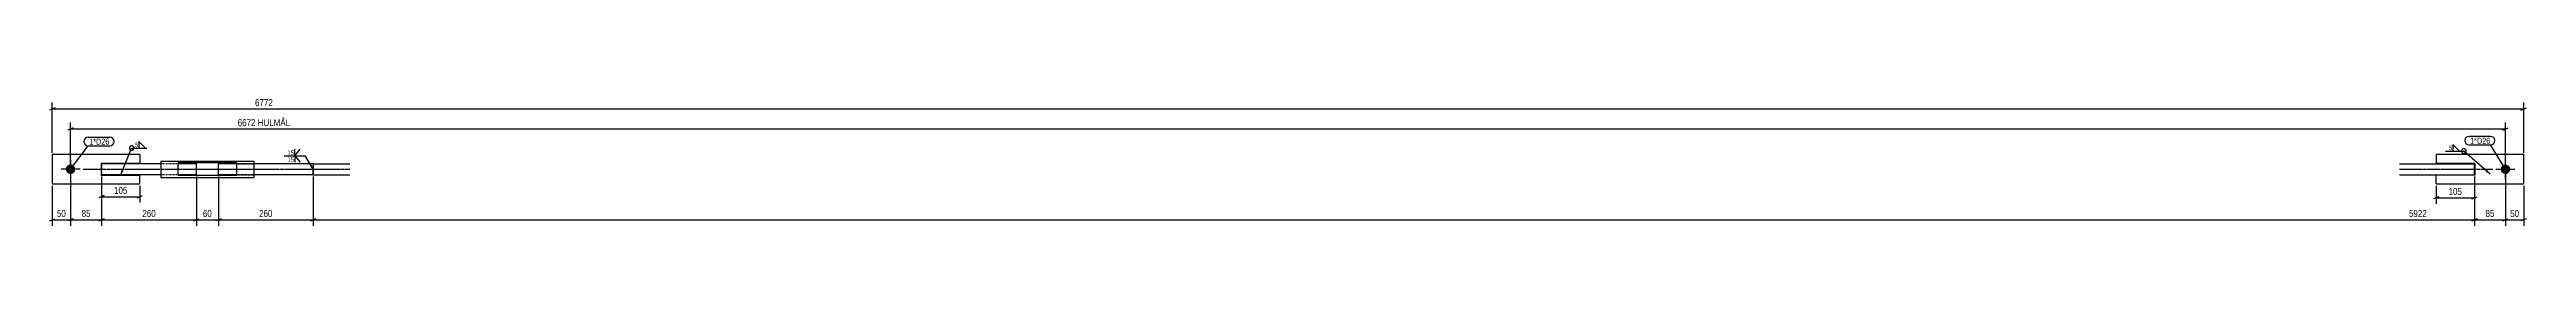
# Model space of a CAD drawing. Header units: millimetres. Extents: x 12 to 19844, y 12 to 363.
# Drawn here: x 13057 to 19844, y 12 to 363 of the extents above; entities that cross this region are included whole.
import ezdxf

# ---------------------------------------------------------------- set-up
doc = ezdxf.new("R2010")
doc.units = ezdxf.units.MM
doc.linetypes.add('DXK_LINE_DOT2', pattern=[3.9198, 1.9599, -1.9599])
doc.linetypes.add('DXK_LINE_DOT3', pattern=[5.9187, 2.979, -0.9799, 0.9799, -0.9799])
for name, color, linetype in [('MÅLSÆTNING', 7, 'Continuous'), ('STÅL', 7, 'Continuous'), ('TEKST', 7, 'Continuous')]:
    doc.layers.add(name, color=color, linetype=linetype)
doc.styles.add('Arial Narrow', font='ARIALN.TTF', dxfattribs={"height": 0.2})

msp = doc.modelspace()

# ---------------------------------------------------------------- hatches: boundary and pattern name
at = {"layer": 'STÅL', "linetype": 'Continuous'}
for points in [[(13114.5, 153.1, -1), (13114.5, 179.1, -1)], [(19786.2, 179.1, -1), (19786.2, 153.1, -1)]]:
    msp.add_hatch(color=96, dxfattribs=at).paths.add_polyline_path(points)
at = {"layer": 'TEKST', "linetype": 'Continuous'}
for points in [[(13775.8, 178.4), (13779.5, 166.1), (13770.4, 175.2)], [(19736.8, 163.6), (19744.2, 153.1), (19732.7, 158.9)]]:
    msp.add_hatch(color=3, dxfattribs=at).paths.add_polyline_path(points)

# ---------------------------------------------------------------- linework, layer by layer
at = {"layer": 'MÅLSÆTNING', "color": 7, "linetype": 'Continuous'}
for p, q in [((13064.5, 211.1), (13064.5, 348.6)), ((19836.2, 211.1), (19836.2, 348.6)), ((13072, 333.8), (13057, 327.8)), ((13122, 279.1), (13107, 273.1)), ((13114.5, 171.1), (13114.5, 293.8)), ((13114.5, 276.1), (19786.2, 276.1)), ((19778.7, 273.1), (19793.7, 279.1)), ((19786.2, 171.1), (19786.2, 293.8)), ((19828.7, 327.8), (19843.7, 333.8)), ((13114.5, 161.1), (13114.5, 12)), ((13199.5, 146.1), (13199.5, 12)), ((13459.5, 146.1), (13459.5, 12)), ((13519.5, 146.1), (13519.5, 12)), ((13779.5, 146.1), (13779.5, 12)), ((13779.5, 146.1), (13779.5, 12)), ((19701.2, 146.1), (19701.2, 12)), ((19701.2, 146.1), (19701.2, 12)), ((19786.2, 161.1), (19786.2, 12)), ((13064.5, 121.1), (13064.5, 12)), ((19836.2, 121.1), (19836.2, 12)), ((13057, 25), (13072, 31)), ((13122, 31), (13107, 25)), ((13114.5, 28), (13199.5, 28)), ((13192, 25), (13207, 31)), ((13452, 25), (13467, 31)), ((13459.5, 28), (13519.5, 28)), ((13527, 31), (13512, 25)), ((13787, 31), (13772, 25)), ((13772, 25), (13787, 31)), ((13779.5, 28), (19701.2, 28)), ((19693.7, 25), (19708.7, 31)), ((19708.7, 31), (19693.7, 25)), ((19778.7, 25), (19793.7, 31)), ((19786.2, 28), (19836.2, 28)), ((19843.7, 31), (19828.7, 25))]:
    msp.add_line(p, q, dxfattribs=at)
at = {"layer": 'STÅL', "color": 2, "linetype": 'Continuous'}
for p, q in [((13304.5, 206.1), (13064.5, 206.1)), ((13064.5, 206.1), (13064.5, 126.1)), ((13304.5, 206.1), (13304.5, 182.1)), ((19836.2, 206.1), (19596.2, 206.1)), ((19596.2, 206.1), (19596.2, 182.1)), ((19836.2, 126.1), (19836.2, 206.1)), ((13304.5, 182.1), (13198.5, 182.1)), ((13198.5, 182.1), (13198.5, 150.1)), ((13198.5, 150.1), (13304.5, 150.1)), ((13362, 181.1), (13199.5, 181.1)), ((13199.5, 181.1), (13199.5, 166.1)), ((13199.5, 158.6), (13199.5, 166.1)), ((13199.5, 151.1), (13199.5, 158.6)), ((13362, 151.1), (13199.5, 151.1)), ((13304.5, 126.1), (13304.5, 150.1)), ((13362, 188.6), (13617, 188.6)), ((13362, 188.6), (13362, 143.6)), ((13362, 143.6), (13617, 143.6)), ((13569.5, 183.6), (13409.5, 183.6)), ((13409.5, 148.6), (13409.5, 183.6)), ((13459.5, 181.1), (13409.5, 181.1)), ((13459.5, 151.1), (13409.5, 151.1)), ((13569.5, 148.6), (13409.5, 148.6)), ((13459.5, 151.1), (13459.5, 181.1)), ((13569.5, 181.1), (13519.5, 181.1)), ((13519.5, 151.1), (13519.5, 181.1)), ((13569.5, 151.1), (13519.5, 151.1)), ((13569.5, 183.6), (13569.5, 148.6)), ((13617, 188.6), (13617, 146.6)), ((13779.5, 181.1), (13617, 181.1)), ((13779.5, 151.1), (13617, 151.1)), ((13617, 146.6), (13617, 143.6)), ((13779.5, 181.1), (13779.5, 179)), ((13779.5, 181.1), (13879.5, 181.1)), ((13779.5, 181.1), (13779.5, 166.1)), ((13779.5, 179), (13779.5, 151.1)), ((13779.5, 158.6), (13779.5, 166.1)), ((13779.5, 151.1), (13779.5, 158.6)), ((13779.5, 151.1), (13879.5, 151.1)), ((19496.2, 181.1), (19701.2, 181.1)), ((19496.2, 151.1), (19701.2, 151.1)), ((19702.2, 182.1), (19596.2, 182.1)), ((19702.2, 150.1), (19596.2, 150.1)), ((19596.2, 126.1), (19596.2, 150.1)), ((19701.2, 151.1), (19701.2, 181.1)), ((19702.2, 182.1), (19702.2, 150.1)), ((13064.5, 126.1), (13304.5, 126.1)), ((19596.2, 126.1), (19836.2, 126.1))]:
    msp.add_line(p, q, dxfattribs=at)
at = {"layer": 'STÅL', "color": 96, "linetype": 'Continuous'}
for p, q in [((13140.5, 166.1), (13088.5, 166.1)), ((13114.5, 192.1), (13114.5, 140.1)), ((19760.2, 166.1), (19812.2, 166.1)), ((19786.2, 140.1), (19786.2, 192.1))]:
    msp.add_line(p, q, dxfattribs=at)
at = {"layer": 'STÅL', "color": 7, "linetype": 'DXK_LINE_DOT3'}
for p, q in [((13149.5, 166.1), (13509.5, 166.1)), ((13469.5, 166.1), (13829.5, 166.1)), ((13509.5, 166.1), (13667, 166.1)), ((13729.5, 166.1), (13879.5, 166.1)), ((19496.2, 166.1), (19751.2, 166.1))]:
    msp.add_line(p, q, dxfattribs=at)
at = {"layer": 'STÅL', "color": 7, "linetype": 'DXK_LINE_DOT2'}
for p, q in [((13199.5, 158.6), (13199.5, 153.1)), ((13409.5, 181.1), (13362, 181.1)), ((13409.5, 151.1), (13362, 151.1)), ((13617, 181.1), (13569.5, 181.1)), ((13569.5, 181.1), (13617, 181.1)), ((13617, 151.1), (13569.5, 151.1)), ((13569.5, 151.1), (13617, 151.1)), ((13779.5, 158.6), (13779.5, 153.1))]:
    msp.add_line(p, q, dxfattribs=at)

# ---------------------------------------------------------------- next in the draw order: wipeouts: each hides what was drawn before it
at = {"color": 0}
for points, layer in [([(13720.3, 279.8), (13720.3, 307.8), (13568.6, 307.8), (13568.6, 279.8)], 'MÅLSÆTNING'), ([(13173.2, 31.8), (13173.2, 59.8), (13140.8, 59.8), (13140.8, 31.8)], 'MÅLSÆTNING'), ([(13505.7, 31.8), (13505.7, 59.8), (13473.3, 59.8), (13473.3, 31.8)], 'MÅLSÆTNING'), ([(19574.6, 31.8), (19574.6, 59.8), (19517.8, 59.8), (19517.8, 31.8)], 'MÅLSÆTNING'), ([(19827.4, 31.8), (19827.4, 59.8), (19795, 59.8), (19795, 31.8)], 'MÅLSÆTNING'), ([(13219, 233.3), (13219, 250.8), (13165.7, 250.8), (13165.7, 233.3)], 'TEKST'), ([(13299.3, 225.5), (13299.3, 240), (13289.7, 240), (13289.7, 225.5)], 'TEKST'), ([(13724.9, 204.5), (13724.9, 219), (13707.6, 219), (13707.6, 204.5)], 'TEKST'), ([(19639.6, 217.3), (19639.6, 231.8), (19630, 231.8), (19630, 217.3)], 'TEKST')]:
    msp.add_wipeout(points, dxfattribs=at).dxf.layer = layer

# ---------------------------------------------------------------- next in the draw order: linework, layer by layer
at = {"layer": 'MÅLSÆTNING', "color": 7, "linetype": 'Continuous'}
for p, q in [((13064.5, 330.8), (19836.2, 330.8)), ((13114.5, 161.1), (13114.5, 12)), ((13199.5, 146.1), (13199.5, 12)), ((13199.5, 146.1), (13199.5, 75.1)), ((13459.5, 146.1), (13459.5, 12)), ((13519.5, 146.1), (13519.5, 12)), ((19786.2, 161.1), (19786.2, 12)), ((13207, 94.1), (13192, 88.1)), ((19603.7, 91.1), (19588.7, 85.1)), ((19596.2, 121.1), (19596.2, 72.1)), ((13064.5, 28), (13114.5, 28)), ((13122, 31), (13107, 25)), ((13207, 31), (13192, 25)), ((13199.5, 28), (13459.5, 28)), ((13452, 25), (13467, 31)), ((13527, 31), (13512, 25)), ((13519.5, 28), (13779.5, 28)), ((19701.2, 28), (19786.2, 28)), ((19778.7, 25), (19793.7, 31))]:
    msp.add_line(p, q, dxfattribs=at)
at = {"layer": 'TEKST', "color": 3, "linetype": 'Continuous'}
for p, q in [((13281.9, 224), (13323.3, 224)), ((13319.7, 224), (13301.9, 241.8)), ((13301.9, 241.8), (13301.9, 224)), ((13301.9, 224), (13319.7, 224)), ((13729.2, 203), (13743.5, 220.8)), ((13729.2, 203), (13729.2, 220.8)), ((19622.2, 215.8), (19672.3, 215.8)), ((19660, 215.8), (19642.1, 233.7)), ((19642.1, 233.7), (19642.1, 215.8)), ((19642.1, 215.8), (19660, 215.8))]:
    msp.add_line(p, q, dxfattribs=at)
for centre, start, end in [((13281.9, 224), 90, 270), ((13281.9, 224), 270, 90), ((19672.3, 215.8), 90, 270), ((19672.3, 215.8), 270, 90)]:
    msp.add_arc(centre, 6.25, start, end, dxfattribs=at)

# ---------------------------------------------------------------- next in the draw order: texts
at = {"layer": 'MÅLSÆTNING', "color": 3, "style": 'Arial Narrow'}
for s, height, p in [('6672 HULMÅL', 19.089, (13572.6, 283.8)), ('85', 19.09, (13144.8, 35.8)), ('60', 19.09, (13477.3, 35.8)), ('5922', 19.09, (19521.8, 35.8)), ('50', 19.09, (19799, 35.8))]:
    msp.add_text(s, height=height, dxfattribs=at).set_placement(p)
at = {"layer": 'TEKST', "color": 3, "style": 'Arial Narrow'}
for p in [(13290.7, 226.5), (19631, 218.3)]:
    msp.add_text('5', height=11.9, dxfattribs=at).set_placement(p)

# ---------------------------------------------------------------- next in the draw order: wipeouts: each hides what was drawn before it
at = {"color": 0}
msp.add_wipeout([(13219, 233.3), (13219, 250.8), (13165.7, 250.8), (13165.7, 233.3)], dxfattribs=at).dxf.layer = 'TEKST'

# ---------------------------------------------------------------- next in the draw order: linework, layer by layer
at = {"layer": 'TEKST', "color": 7, "linetype": 'Continuous'}
for p, q in [((13114.5, 166.1), (13162.7, 230.3)), ((13162.7, 253.8), (13222, 253.8)), ((13162.7, 230.3), (13222, 230.3))]:
    msp.add_line(p, q, dxfattribs=at)
for centre, start, end in [((13162.7, 242), 90, 270), ((13222, 242), 270, 90)]:
    msp.add_arc(centre, 11.8, start, end, dxfattribs=at)

# ---------------------------------------------------------------- next in the draw order: texts
at = {"layer": 'TEKST', "color": 3, "style": 'Arial Narrow'}
msp.add_text('1*D26', height=16.7, dxfattribs=at).set_placement((13165.7, 233.3))

# ---------------------------------------------------------------- next in the draw order: wipeouts: each hides what was drawn before it
at = {"color": 0}
for points in [[(13672.9, 334.6), (13672.9, 362.6), (13616.1, 362.6), (13616.1, 334.6)], [(13105.7, 31.8), (13105.7, 59.8), (13073.3, 59.8), (13073.3, 31.8)], [(13351.8, 31.8), (13351.8, 59.8), (13307.2, 59.8), (13307.2, 31.8)], [(13671.8, 31.8), (13671.8, 59.8), (13627.2, 59.8), (13627.2, 31.8)], [(19759.9, 31.8), (19759.9, 59.8), (19727.5, 59.8), (19727.5, 31.8)]]:
    msp.add_wipeout(points, dxfattribs=at).dxf.layer = 'MÅLSÆTNING'
at = {"color": 0, "linetype": 'Continuous'}
msp.add_wipeout([(13724.9, 185.7), (13724.9, 200.2), (13707.6, 200.2), (13707.6, 185.7)], dxfattribs=at).dxf.layer = 'TEKST'

# ---------------------------------------------------------------- next in the draw order: linework, layer by layer
at = {"layer": 'MÅLSÆTNING', "color": 7, "linetype": 'Continuous'}
for p, q in [((19701.2, 146.1), (19701.2, 72.1)), ((13199.5, 91.1), (13304.5, 91.1)), ((13297, 88.1), (13312, 94.1)), ((13304.5, 121.1), (13304.5, 75.1)), ((19596.2, 88.1), (19701.2, 88.1)), ((19693.7, 85.1), (19708.7, 91.1))]:
    msp.add_line(p, q, dxfattribs=at)
at = {"layer": 'TEKST', "color": 3, "linetype": 'Continuous'}
for p, q in [((13699.9, 203), (13757.6, 203)), ((13729.2, 203), (13743.5, 185.1)), ((13729.2, 203), (13729.2, 185.1)), ((13779.5, 166.1), (13757.6, 203))]:
    msp.add_line(p, q, dxfattribs=at)

# ---------------------------------------------------------------- next in the draw order: texts
at = {"layer": 'MÅLSÆTNING', "color": 3, "style": 'Arial Narrow'}
for s, p in [('6772', (13620.1, 338.6)), ('50', (13077.3, 35.8)), ('260', (13311.2, 35.8)), ('260', (13631.2, 35.8)), ('85', (19731.5, 35.8))]:
    msp.add_text(s, height=19.09, dxfattribs=at).set_placement(p)
at = {"layer": 'TEKST', "color": 3, "style": 'Arial Narrow'}
msp.add_text('15', height=11.93, dxfattribs=at).set_placement((13708.6, 205.5))
at = {"layer": 'TEKST', "color": 3, "linetype": 'Continuous', "style": 'Arial Narrow'}
msp.add_text('15', height=11.93, dxfattribs=at).set_placement((13708.6, 186.7))

# ---------------------------------------------------------------- next in the draw order: wipeouts: each hides what was drawn before it
at = {"color": 0}
for points in [[(13274.3, 94.8), (13274.3, 122.8), (13229.7, 122.8), (13229.7, 94.8)], [(19671, 91.8), (19671, 119.8), (19626.4, 119.8), (19626.4, 91.8)]]:
    msp.add_wipeout(points, dxfattribs=at).dxf.layer = 'MÅLSÆTNING'

# ---------------------------------------------------------------- next in the draw order: hatches: boundary and pattern name
at = {"layer": 'TEKST', "linetype": 'Continuous'}
msp.add_hatch(color=3, dxfattribs=at).paths.add_polyline_path([(13259.6, 161.4), (13252, 151.1), (13253.8, 163.8)])

# ---------------------------------------------------------------- next in the draw order: linework, layer by layer
at = {"layer": 'TEKST', "color": 3, "linetype": 'Continuous'}
for p, q in [((13252, 151.1), (13281.9, 224)), ((19744.2, 153.1), (19672.3, 215.8))]:
    msp.add_line(p, q, dxfattribs=at)

# ---------------------------------------------------------------- next in the draw order: texts
at = {"layer": 'MÅLSÆTNING', "color": 3, "style": 'Arial Narrow'}
for p in [(13233.7, 98.8), (19630.4, 95.8)]:
    msp.add_text('105', height=19.09, dxfattribs=at).set_placement(p)

# ---------------------------------------------------------------- next in the draw order: wipeouts: each hides what was drawn before it
at = {"color": 0}
msp.add_wipeout([(19742.6, 235.6), (19742.6, 253.1), (19689.3, 253.1), (19689.3, 235.6)], dxfattribs=at).dxf.layer = 'TEKST'

# ---------------------------------------------------------------- next in the draw order: wipeouts: each hides what was drawn before it
msp.add_wipeout([(19742.6, 235.6), (19742.6, 253.1), (19689.3, 253.1), (19689.3, 235.6)], dxfattribs=at).dxf.layer = 'TEKST'

# ---------------------------------------------------------------- next in the draw order: linework, layer by layer
at = {"layer": 'TEKST', "color": 7, "linetype": 'Continuous'}
for p, q in [((19686.3, 256.1), (19745.6, 256.1)), ((19686.3, 232.6), (19745.6, 232.6)), ((19786.2, 166.1), (19745.6, 232.6))]:
    msp.add_line(p, q, dxfattribs=at)
for centre, start, end in [((19686.3, 244.3), 90, 270), ((19745.6, 244.3), 270, 90)]:
    msp.add_arc(centre, 11.7, start, end, dxfattribs=at)

# ---------------------------------------------------------------- next in the draw order: texts
at = {"layer": 'TEKST', "color": 3, "style": 'Arial Narrow'}
msp.add_text('1*D26', height=16.7, dxfattribs=at).set_placement((19689.3, 235.6))

doc.saveas('drawing.dxf')
